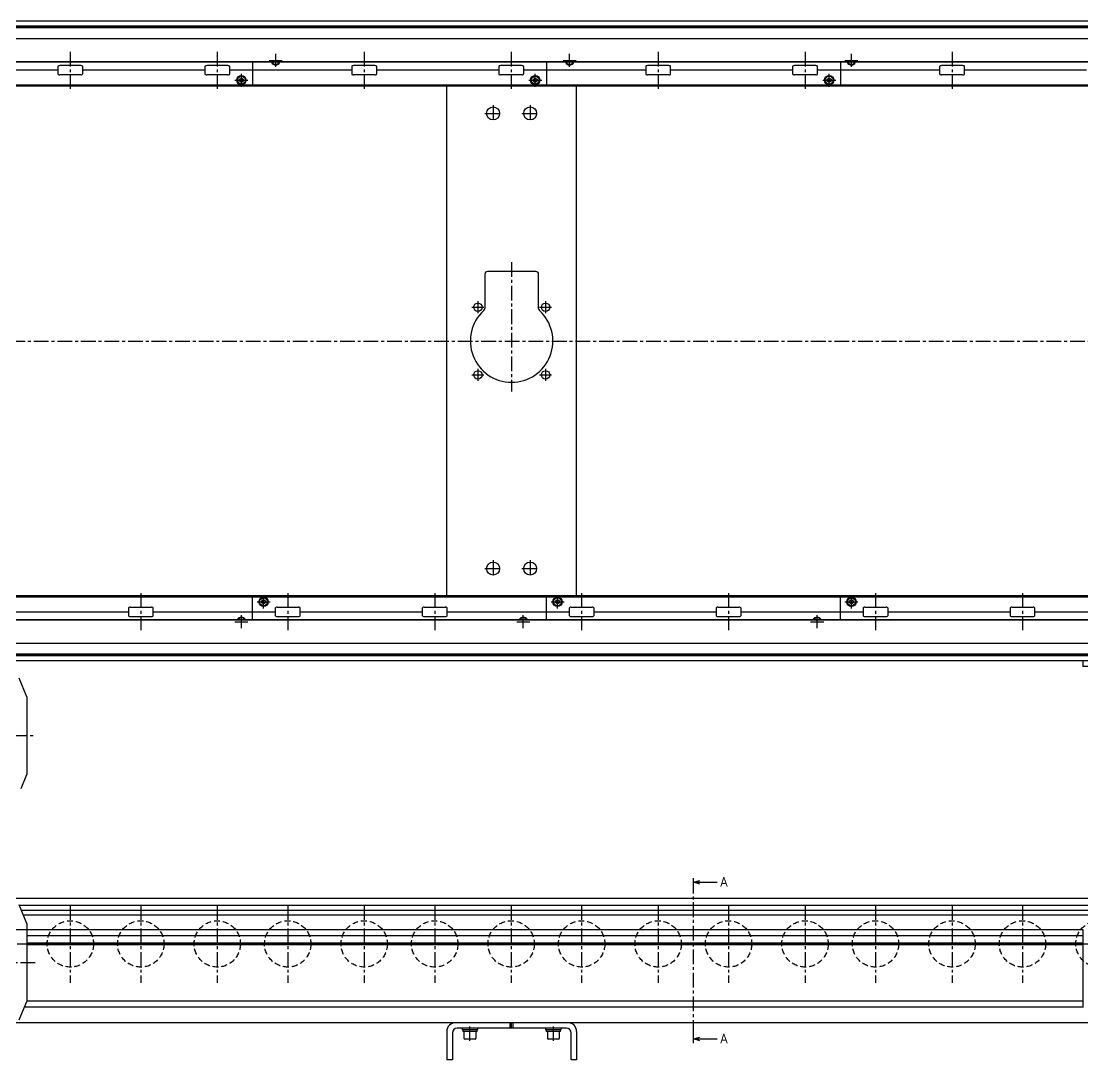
# Model space of a CAD drawing. Extents: x -10 to 2906, y -8 to 1201.
# Drawn here: x 676 to 1821, y 28 to 1148 of the extents above; entities that cross this region are included whole.
import ezdxf

# ---------------------------------------------------------------- set-up
doc = ezdxf.new("R2010")
doc.units = 0
doc.header["$LTSCALE"] = 0.5
doc.linetypes.add('CENTER', pattern=[50.8, 31.75, -6.35, 6.35, -6.35])
doc.linetypes.add('DASHED', pattern=[19.05, 12.7, -6.35])
for name, color, linetype in [('MSM_CENTER', 1, 'CENTER'), ('MSM_CONTINUOUS', 7, 'CONTINUOUS'), ('MSM_DASHED', 4, 'DASHED'), ('MSM_PART_NUMBER', 7, 'CONTINUOUS')]:
    doc.layers.add(name, color=color, linetype=linetype)
doc.styles.get("Standard").update_dxf_attribs({"font": 'txt.shx', "height": 10, "bigfont": 'bigfont.shx'})

# ---------------------------------------------------------------- blocks, each defined once
blk = doc.blocks.new('*U88')
at = {"layer": 'MSM_PART_NUMBER'}
blk.add_text('A', height=10, dxfattribs=at).set_placement((1430.3, 214.9))
blk = doc.blocks.new('*U89')
at = {"layer": 'MSM_PART_NUMBER'}
blk.add_text('A', height=10, dxfattribs=at).set_placement((1430.3, 45.9))

msp = doc.modelspace()

# ---------------------------------------------------------------- linework, layer by layer
at = {"layer": 'MSM_CENTER'}
for p, q in [((729.2, 1115.5), (729.2, 1075.5)), ((887.7, 1115.5), (887.7, 1075.5)), ((950.7, 1099.2), (950.7, 1113.2)), ((1046.2, 1115.5), (1046.2, 1075.5)), ((1204.7, 1115.5), (1204.7, 1075.5)), ((1267.7, 1099.2), (1267.7, 1113.2)), ((1363.2, 1115.5), (1363.2, 1075.5)), ((1521.7, 1115.5), (1521.7, 1075.5)), ((1571.7, 1099.2), (1571.7, 1113.2)), ((1680.2, 1115.5), (1680.2, 1075.5)), ((943.8, 1106.2), (957.8, 1106.2)), ((1260.8, 1106.2), (1274.8, 1106.2)), ((1564.7, 1106.2), (1578.8, 1106.2)), ((913.7, 1077.7), (913.7, 1091.8)), ((1230.7, 1077.7), (1230.7, 1091.8)), ((1547.7, 1077.7), (1547.7, 1091.8)), ((906.7, 1084.8), (920.7, 1084.8)), ((1223.7, 1084.8), (1237.8, 1084.8)), ((1540.7, 1084.8), (1554.8, 1084.8)), ((1185.2, 1057.9), (1185.2, 1039.9)), ((1225.2, 1057.9), (1225.2, 1039.9)), ((1176.2, 1048.9), (1194.3, 1048.9)), ((1216.2, 1048.9), (1234.3, 1048.9)), ((1205.2, 888.4), (1205.2, 748.9)), ((1162.2, 839.9), (1175.2, 839.9)), ((1168.8, 846.4), (1168.8, 833.4)), ((1235.2, 839.9), (1248.2, 839.9)), ((1241.8, 846.4), (1241.8, 833.4)), ((359.7, 803.4), (2048.9, 803.4)), ((1168.8, 773.4), (1168.8, 760.4)), ((1241.8, 773.4), (1241.8, 760.4)), ((1162.2, 766.9), (1175.2, 766.9)), ((1235.2, 766.9), (1248.2, 766.9)), ((1185.2, 566.9), (1185.2, 548.9)), ((1225.2, 566.9), (1225.2, 548.9)), ((1176.2, 557.9), (1194.3, 557.9)), ((1216.2, 557.9), (1234.3, 557.9)), ((805.2, 531.3), (805.2, 491.3)), ((937.7, 515), (937.7, 529)), ((963.7, 531.3), (963.7, 491.3)), ((1122.2, 531.3), (1122.2, 491.3)), ((1254.7, 515), (1254.7, 529)), ((1280.7, 531.3), (1280.7, 491.3)), ((1439.2, 531.3), (1439.2, 491.3)), ((1571.7, 515), (1571.7, 529)), ((1597.7, 531.3), (1597.7, 491.3)), ((1756.2, 531.3), (1756.2, 491.3)), ((930.7, 522), (944.7, 522)), ((1247.7, 522), (1261.8, 522)), ((1564.7, 522), (1578.8, 522)), ((913.7, 493.5), (913.7, 507.5)), ((1217.7, 493.5), (1217.7, 507.5)), ((1534.7, 493.5), (1534.7, 507.5)), ((906.7, 500.5), (920.7, 500.5)), ((1210.7, 500.5), (1224.7, 500.5)), ((1527.7, 500.5), (1541.8, 500.5)), ((362.2, 377.8), (692.2, 377.8)), ((1401.3, 55), (1401.3, 215)), ((729.2, 195), (729.2, 111)), ((805.2, 195), (805.2, 111)), ((887.7, 195), (887.7, 111)), ((963.7, 195), (963.7, 111)), ((1046.2, 195), (1046.2, 111)), ((1122.2, 195), (1122.2, 111)), ((1204.7, 195), (1204.7, 111)), ((1280.7, 195), (1280.7, 111)), ((1363.2, 195), (1363.2, 111)), ((1439.2, 195), (1439.2, 111)), ((1521.7, 195), (1521.7, 111)), ((1597.7, 195), (1597.7, 111)), ((1680.2, 195), (1680.2, 111)), ((1756.2, 195), (1756.2, 111)), ((367.2, 153), (2039.3, 153)), ((472.2, 133), (692.2, 133)), ((1160.3, 48.4), (1160.3, 64)), ((1250.3, 48.4), (1250.3, 64))]:
    msp.add_line(p, q, dxfattribs=at)
at = {"layer": 'MSM_CONTINUOUS'}
for p, q in [((2038.9, 1148.4), (370.6, 1148.4)), ((2037.2, 1148.3), (372.2, 1148.3)), ((2012.6, 1142.9), (396.9, 1142.9)), ((2012.6, 1141.2), (396.9, 1141.2)), ((2012.5, 1142), (397, 1142)), ((2037.2, 1129.5), (372.2, 1129.5)), ((2037.2, 1104.1), (372.2, 1104.1)), ((2037.2, 1104.5), (422.2, 1104.5)), ((715.8, 1099.5), (715.8, 1091.5)), ((740.7, 1100.5), (717.8, 1100.5)), ((742.7, 1091.5), (742.7, 1099.5)), ((874.3, 1099.5), (874.3, 1091.5)), ((899.2, 1100.5), (876.3, 1100.5)), ((901.2, 1091.5), (901.2, 1099.5)), ((925.7, 1104.1), (925.7, 1079.4)), ((950.7, 1103.9), (950.4, 1104.1)), ((951.1, 1104.1), (950.7, 1103.9)), ((1032.8, 1099.5), (1032.8, 1091.5)), ((1057.7, 1100.5), (1034.8, 1100.5)), ((1059.7, 1091.5), (1059.7, 1099.5)), ((1191.3, 1099.5), (1191.3, 1091.5)), ((1216.2, 1100.5), (1193.3, 1100.5)), ((1218.2, 1091.5), (1218.2, 1099.5)), ((1242.7, 1104.1), (1242.7, 1079.4)), ((1267.7, 1103.9), (1267.4, 1104.1)), ((1268.1, 1104.1), (1267.7, 1103.9)), ((1349.8, 1099.5), (1349.8, 1091.5)), ((1374.7, 1100.5), (1351.8, 1100.5)), ((1376.7, 1091.5), (1376.7, 1099.5)), ((1508.3, 1099.5), (1508.3, 1091.5)), ((1533.2, 1100.5), (1510.3, 1100.5)), ((1535.2, 1091.5), (1535.2, 1099.5)), ((1559.8, 1104.1), (1559.8, 1079.4)), ((1571.7, 1103.9), (1571.4, 1104.1)), ((1572.1, 1104.1), (1571.7, 1103.9)), ((1666.8, 1099.5), (1666.8, 1091.5)), ((1691.7, 1100.5), (1668.8, 1100.5)), ((1693.7, 1091.5), (1693.7, 1099.5)), ((715.8, 1095.5), (584.2, 1095.5)), ((740.7, 1090.5), (717.8, 1090.5)), ((874.3, 1095.5), (742.7, 1095.5)), ((899.2, 1090.5), (876.3, 1090.5)), ((1032.8, 1095.5), (901.2, 1095.5)), ((1057.7, 1090.5), (1034.8, 1090.5)), ((1191.3, 1095.5), (1059.7, 1095.5)), ((1216.2, 1090.5), (1193.3, 1090.5)), ((1349.8, 1095.5), (1218.2, 1095.5)), ((1374.7, 1090.5), (1351.8, 1090.5)), ((1508.3, 1095.5), (1376.7, 1095.5)), ((1533.2, 1090.5), (1510.3, 1090.5)), ((1666.8, 1095.5), (1535.2, 1095.5)), ((1691.7, 1090.5), (1668.8, 1090.5)), ((1825.3, 1095.5), (1693.7, 1095.5)), ((2035.2, 1079.4), (450.2, 1079.4)), ((2038.9, 1078.4), (450.2, 1078.4)), ((911.7, 1085.9), (913.7, 1087.1)), ((911.7, 1083.6), (911.7, 1085.9)), ((913.7, 1082.4), (911.7, 1083.6)), ((913.7, 1087.1), (915.7, 1085.9)), ((915.7, 1083.6), (913.7, 1082.4)), ((915.7, 1085.9), (915.7, 1083.6)), ((1135.3, 528.4), (1135.3, 1078.4)), ((1228.8, 1085.9), (1230.7, 1087.1)), ((1228.8, 1083.6), (1228.8, 1085.9)), ((1230.7, 1082.4), (1228.8, 1083.6)), ((1230.7, 1087.1), (1232.7, 1085.9)), ((1232.7, 1083.6), (1230.7, 1082.4)), ((1232.7, 1085.9), (1232.7, 1083.6)), ((1275.3, 528.4), (1275.3, 1078.4)), ((1545.7, 1085.9), (1547.7, 1087.1)), ((1545.7, 1083.6), (1545.7, 1085.9)), ((1547.7, 1082.4), (1545.7, 1083.6)), ((1547.7, 1087.1), (1549.7, 1085.9)), ((1549.7, 1083.6), (1547.7, 1082.4)), ((1549.7, 1085.9), (1549.7, 1083.6)), ((1176.2, 875.4), (1176.2, 838.5)), ((1231.3, 878.4), (1179.3, 878.4)), ((1234.3, 838.5), (1234.3, 875.4)), ((2038.9, 528.4), (450.2, 528.4)), ((450.2, 527.4), (2035.2, 527.4)), ((925.7, 502.6), (925.7, 527.4)), ((1242.7, 502.6), (1242.7, 527.4)), ((1559.8, 502.6), (1559.8, 527.4)), ((791.8, 515.3), (791.8, 507.3)), ((793.8, 516.3), (816.7, 516.3)), ((818.7, 507.3), (818.7, 515.3)), ((935.7, 523.2), (937.7, 524.4)), ((935.7, 520.9), (935.7, 523.2)), ((937.7, 519.7), (935.7, 520.9)), ((937.7, 524.4), (939.7, 523.2)), ((939.7, 520.9), (937.7, 519.7)), ((939.7, 523.2), (939.7, 520.9)), ((950.3, 515.3), (950.3, 507.3)), ((952.3, 516.3), (975.2, 516.3)), ((977.2, 507.3), (977.2, 515.3)), ((1108.8, 515.3), (1108.8, 507.3)), ((1110.8, 516.3), (1133.7, 516.3)), ((1135.7, 507.3), (1135.7, 515.3)), ((1252.8, 523.2), (1254.7, 524.4)), ((1252.8, 520.9), (1252.8, 523.2)), ((1254.7, 519.7), (1252.8, 520.9)), ((1254.7, 524.4), (1256.7, 523.2)), ((1256.7, 520.9), (1254.7, 519.7)), ((1256.7, 523.2), (1256.7, 520.9)), ((1267.3, 515.3), (1267.3, 507.3)), ((1269.3, 516.3), (1292.2, 516.3)), ((1294.2, 507.3), (1294.2, 515.3)), ((1425.8, 515.3), (1425.8, 507.3)), ((1427.8, 516.3), (1450.7, 516.3)), ((1452.7, 507.3), (1452.7, 515.3)), ((1569.7, 523.2), (1571.7, 524.4)), ((1569.7, 520.9), (1569.7, 523.2)), ((1571.7, 519.7), (1569.7, 520.9)), ((1571.7, 524.4), (1573.7, 523.2)), ((1573.7, 520.9), (1571.7, 519.7)), ((1573.7, 523.2), (1573.7, 520.9)), ((1584.3, 515.3), (1584.3, 507.3)), ((1586.3, 516.3), (1609.2, 516.3)), ((1611.2, 507.3), (1611.2, 515.3)), ((1742.8, 515.3), (1742.8, 507.3)), ((1744.8, 516.3), (1767.7, 516.3)), ((1769.7, 507.3), (1769.7, 515.3)), ((660.2, 511.3), (791.8, 511.3)), ((793.8, 506.3), (816.7, 506.3)), ((818.7, 511.3), (950.3, 511.3)), ((952.3, 506.3), (975.2, 506.3)), ((977.2, 511.3), (1108.8, 511.3)), ((1110.8, 506.3), (1133.7, 506.3)), ((1135.7, 511.3), (1267.3, 511.3)), ((1269.3, 506.3), (1292.2, 506.3)), ((1294.2, 511.3), (1425.8, 511.3)), ((1427.8, 506.3), (1450.7, 506.3)), ((1452.7, 511.3), (1584.3, 511.3)), ((1586.3, 506.3), (1609.2, 506.3)), ((1611.2, 511.3), (1742.8, 511.3)), ((1744.8, 506.3), (1767.7, 506.3)), ((1769.7, 511.3), (1901.3, 511.3)), ((2037.2, 502.6), (372.2, 502.6)), ((2037.2, 502.2), (422.2, 502.2)), ((913.4, 502.6), (913.7, 502.9)), ((913.7, 502.9), (914.1, 502.6)), ((1217.4, 502.6), (1217.7, 502.9)), ((1217.7, 502.9), (1218.1, 502.6)), ((1534.4, 502.6), (1534.7, 502.9)), ((1534.7, 502.9), (1535.1, 502.6)), ((2037.2, 477.2), (372.2, 477.2)), ((2038.9, 458.4), (370.6, 458.4)), ((2037.2, 458.4), (372.2, 458.4)), ((2012.6, 465.6), (396.9, 465.6)), ((2012.6, 463.9), (396.9, 463.9)), ((2012.5, 464.7), (397, 464.7)), ((1821.2, 458.4), (1821.2, 452.4)), ((1871.2, 452.4), (1821.2, 452.4)), ((682.2, 419.7), (674.2, 439.7)), ((682.2, 419.7), (682.2, 335.8)), ((676.2, 320.8), (682.2, 335.8)), ((1401.3, 215), (1401.3, 224)), ((1401.3, 219.5), (1408.3, 221.4)), ((1401.3, 219.5), (1426.9, 219.5)), ((1408.3, 217.6), (1401.3, 219.5)), ((2037.2, 202), (372.2, 202)), ((682.2, 175), (674.2, 195)), ((2037.2, 194.6), (674.4, 194.6)), ((1921.3, 189), (676.6, 189)), ((1921.3, 184), (678.6, 184)), ((682.2, 175), (682.2, 91)), ((1821.2, 168.3), (667.2, 168.3)), ((1821.2, 161.8), (682.2, 161.8)), ((1821.2, 168.5), (1821.2, 84.5)), ((1821.2, 153.9), (682.2, 153.9)), ((1821.2, 153), (682.2, 153)), ((1821.2, 152.1), (682.2, 152.1)), ((674.2, 71), (682.2, 91)), ((1821.2, 84.8), (679.7, 84.8)), ((1821.2, 91.3), (682.2, 91.3)), ((2038.9, 68), (472.2, 68)), ((1135.3, 58.5), (1135.3, 28)), ((1264.3, 62), (1146.3, 62)), ((1151.8, 62), (1151.8, 60.4)), ((1168.8, 60.4), (1151.8, 60.4)), ((1152.6, 60.4), (1152.6, 58.4)), ((1168, 58.4), (1152.6, 58.4)), ((1153.8, 58.4), (1153.8, 51.2)), ((1166.8, 51.2), (1166.8, 58.4)), ((1168, 58.4), (1168, 60.4)), ((1168.8, 60.4), (1168.8, 62)), ((1203.8, 62), (1203.8, 68)), ((1205.2, 62), (1205.2, 68)), ((1206.8, 62), (1206.8, 68)), ((1241.8, 62), (1241.8, 60.4)), ((1258.8, 60.4), (1241.8, 60.4)), ((1242.6, 60.4), (1242.6, 58.4)), ((1258, 58.4), (1242.6, 58.4)), ((1243.8, 58.4), (1243.8, 51.2)), ((1256.7, 51.2), (1256.7, 58.4)), ((1258, 58.4), (1258, 60.4)), ((1258.8, 60.4), (1258.8, 62)), ((1275.3, 58.5), (1275.3, 28)), ((1141.3, 57), (1141.3, 28)), ((1165.9, 50.4), (1154.6, 50.4)), ((1255.9, 50.4), (1244.6, 50.4)), ((1269.3, 28), (1269.3, 57)), ((1401.3, 46), (1401.3, 55)), ((1401.3, 50.5), (1408.3, 52.4)), ((1408.3, 48.6), (1401.3, 50.5)), ((1401.3, 50.5), (1426.9, 50.5)), ((1141.3, 28), (1135.3, 28)), ((1275.3, 28), (1269.3, 28))]:
    msp.add_line(p, q, dxfattribs=at)
for centre, radius in [((913.7, 1084.8), 5), ((913.7, 1084.8), 4.25), ((1230.7, 1084.8), 5), ((1230.7, 1084.8), 4.25), ((1547.7, 1084.8), 5), ((1547.7, 1084.8), 4.25), ((1185.2, 1048.9), 7), ((1225.2, 1048.9), 7), ((1168.8, 839.9), 4.5), ((1241.8, 839.9), 4.5), ((1168.8, 766.9), 4.5), ((1241.8, 766.9), 4.5), ((1185.2, 557.9), 7), ((1225.2, 557.9), 7), ((937.7, 522), 5), ((1254.7, 522), 5), ((1571.7, 522), 5), ((937.7, 522), 4.25), ((1254.7, 522), 4.25), ((1571.7, 522), 4.25)]:
    msp.add_circle(centre, radius, dxfattribs=at)
for centre, radius, start, end in [((716.7, 1099.4), 0.882, 115.5328, 172.1027), ((717.8, 1097.1), 3.41, 89.6687, 115.2454), ((740.7, 1097.1), 3.41, 64.7546, 90.3313), ((741.8, 1099.4), 0.882, 7.8973, 64.4672), ((875.2, 1099.4), 0.882, 115.5328, 172.1027), ((876.3, 1097.1), 3.41, 89.6687, 115.2454), ((899.2, 1097.1), 3.41, 64.7546, 90.3313), ((900.3, 1099.4), 0.882, 7.8973, 64.4672), ((950.7, 1106.2), 5, 204.8346, 335.1654), ((950.7, 1106.2), 4.25, 209.6116, 330.3884), ((1033.7, 1099.4), 0.882, 115.5328, 172.1027), ((1034.8, 1097.1), 3.41, 89.6687, 115.2454), ((1057.7, 1097.1), 3.41, 64.7546, 90.3313), ((1058.8, 1099.4), 0.882, 7.8973, 64.4672), ((1192.2, 1099.4), 0.882, 115.5328, 172.1027), ((1193.3, 1097.1), 3.41, 89.6687, 115.2454), ((1216.2, 1097.1), 3.41, 64.7546, 90.3313), ((1217.3, 1099.4), 0.882, 7.8973, 64.4672), ((1267.7, 1106.2), 5, 204.8346, 335.1654), ((1267.7, 1106.2), 4.25, 209.6116, 330.3884), ((1350.7, 1099.4), 0.882, 115.5328, 172.1027), ((1351.8, 1097.1), 3.41, 89.6687, 115.2454), ((1374.7, 1097.1), 3.41, 64.7546, 90.3313), ((1375.8, 1099.4), 0.882, 7.8973, 64.4672), ((1509.2, 1099.4), 0.882, 115.5328, 172.1027), ((1510.3, 1097.1), 3.41, 89.6687, 115.2454), ((1533.2, 1097.1), 3.41, 64.7546, 90.3313), ((1534.3, 1099.4), 0.882, 7.8973, 64.4672), ((1571.7, 1106.2), 5, 204.8346, 335.1654), ((1571.7, 1106.2), 4.25, 209.6116, 330.3884), ((1667.7, 1099.4), 0.882, 115.5328, 172.1027), ((1668.8, 1097.1), 3.41, 89.6687, 115.2454), ((1691.7, 1097.1), 3.41, 64.7546, 90.3313), ((1692.8, 1099.4), 0.882, 7.8973, 64.4672), ((716.7, 1091.6), 0.882, 187.8973, 244.4672), ((717.8, 1093.9), 3.41, 244.7546, 270.3313), ((740.7, 1093.9), 3.41, 269.6687, 295.2454), ((741.8, 1091.6), 0.882, 295.5328, 352.1027), ((875.2, 1091.6), 0.882, 187.8973, 244.4672), ((876.3, 1093.9), 3.41, 244.7546, 270.3313), ((899.2, 1093.9), 3.41, 269.6687, 295.2454), ((900.3, 1091.6), 0.882, 295.5328, 352.1027), ((1033.7, 1091.6), 0.882, 187.8973, 244.4672), ((1034.8, 1093.9), 3.41, 244.7546, 270.3313), ((1057.7, 1093.9), 3.41, 269.6687, 295.2454), ((1058.8, 1091.6), 0.882, 295.5328, 352.1027), ((1192.2, 1091.6), 0.882, 187.8973, 244.4672), ((1193.3, 1093.9), 3.41, 244.7546, 270.3313), ((1216.2, 1093.9), 3.41, 269.6687, 295.2454), ((1217.3, 1091.6), 0.882, 295.5328, 352.1027), ((1350.7, 1091.6), 0.882, 187.8973, 244.4672), ((1351.8, 1093.9), 3.41, 244.7546, 270.3313), ((1374.7, 1093.9), 3.41, 269.6687, 295.2454), ((1375.8, 1091.6), 0.882, 295.5328, 352.1027), ((1509.2, 1091.6), 0.882, 187.8973, 244.4672), ((1510.3, 1093.9), 3.41, 244.7546, 270.3313), ((1533.2, 1093.9), 3.41, 269.6687, 295.2454), ((1534.3, 1091.6), 0.882, 295.5328, 352.1027), ((1667.7, 1091.6), 0.882, 187.8973, 244.4672), ((1668.8, 1093.9), 3.41, 244.7546, 270.3313), ((1691.7, 1093.9), 3.41, 269.6687, 295.2454), ((1692.8, 1091.6), 0.882, 295.5328, 352.1027), ((1179.3, 875.4), 3, 90, 180), ((1231.3, 875.4), 3, 0, 90), ((1205.2, 803.4), 44.5, 132.3521, 47.6479), ((1173.2, 838.5), 3, 312.3521, 360), ((1237.3, 838.5), 3, 180, 227.6479), ((792.7, 515.2), 0.882, 115.5328, 172.1027), ((793.8, 512.9), 3.41, 89.6687, 115.2454), ((816.7, 512.9), 3.41, 64.7546, 90.3313), ((817.8, 515.2), 0.882, 7.8973, 64.4672), ((951.2, 515.2), 0.882, 115.5328, 172.1027), ((952.3, 512.9), 3.41, 89.6687, 115.2454), ((975.2, 512.9), 3.41, 64.7546, 90.3313), ((976.3, 515.2), 0.882, 7.8973, 64.4672), ((1109.7, 515.2), 0.882, 115.5328, 172.1027), ((1110.8, 512.9), 3.41, 89.6687, 115.2454), ((1133.7, 512.9), 3.41, 64.7546, 90.3313), ((1134.8, 515.2), 0.882, 7.8973, 64.4672), ((1268.2, 515.2), 0.882, 115.5328, 172.1027), ((1269.3, 512.9), 3.41, 89.6687, 115.2454), ((1292.2, 512.9), 3.41, 64.7546, 90.3313), ((1293.3, 515.2), 0.882, 7.8973, 64.4672), ((1426.7, 515.2), 0.882, 115.5328, 172.1027), ((1427.8, 512.9), 3.41, 89.6687, 115.2454), ((1450.7, 512.9), 3.41, 64.7546, 90.3313), ((1451.8, 515.2), 0.882, 7.8973, 64.4672), ((1585.2, 515.2), 0.882, 115.5328, 172.1027), ((1586.3, 512.9), 3.41, 89.6687, 115.2454), ((1609.2, 512.9), 3.41, 64.7546, 90.3313), ((1610.3, 515.2), 0.882, 7.8973, 64.4672), ((1743.7, 515.2), 0.882, 115.5328, 172.1027), ((1744.8, 512.9), 3.41, 89.6687, 115.2454), ((1767.7, 512.9), 3.41, 64.7546, 90.3313), ((1768.8, 515.2), 0.882, 7.8973, 64.4672), ((792.7, 507.4), 0.882, 187.8973, 244.4672), ((793.8, 509.7), 3.41, 244.7546, 270.3313), ((816.7, 509.7), 3.41, 269.6687, 295.2454), ((817.8, 507.4), 0.882, 295.5328, 352.1027), ((913.7, 500.5), 5, 24.8346, 155.1654), ((913.7, 500.5), 4.25, 29.6116, 150.3884), ((951.2, 507.4), 0.882, 187.8973, 244.4672), ((952.3, 509.7), 3.41, 244.7546, 270.3313), ((975.2, 509.7), 3.41, 269.6687, 295.2454), ((976.3, 507.4), 0.882, 295.5328, 352.1027), ((1109.7, 507.4), 0.882, 187.8973, 244.4672), ((1110.8, 509.7), 3.41, 244.7546, 270.3313), ((1133.7, 509.7), 3.41, 269.6687, 295.2454), ((1134.8, 507.4), 0.882, 295.5328, 352.1027), ((1217.7, 500.5), 5, 24.8346, 155.1654), ((1217.7, 500.5), 4.25, 29.6116, 150.3884), ((1268.2, 507.4), 0.882, 187.8973, 244.4672), ((1269.3, 509.7), 3.41, 244.7546, 270.3313), ((1292.2, 509.7), 3.41, 269.6687, 295.2454), ((1293.3, 507.4), 0.882, 295.5328, 352.1027), ((1426.7, 507.4), 0.882, 187.8973, 244.4672), ((1427.8, 509.7), 3.41, 244.7546, 270.3313), ((1450.7, 509.7), 3.41, 269.6687, 295.2454), ((1451.8, 507.4), 0.882, 295.5328, 352.1027), ((1534.7, 500.5), 5, 24.8346, 155.1654), ((1534.7, 500.5), 4.25, 29.6116, 150.3884), ((1585.2, 507.4), 0.882, 187.8973, 244.4672), ((1586.3, 509.7), 3.41, 244.7546, 270.3313), ((1609.2, 509.7), 3.41, 269.6687, 295.2454), ((1610.3, 507.4), 0.882, 295.5328, 352.1027), ((1743.7, 507.4), 0.882, 187.8973, 244.4672), ((1744.8, 509.7), 3.41, 244.7546, 270.3313), ((1767.7, 509.7), 3.41, 269.6687, 295.2454), ((1768.8, 507.4), 0.882, 295.5328, 352.1027), ((1144.8, 58.5), 9.5, 90, 180), ((1146.3, 57), 5, 90, 180), ((1264.3, 57), 5, 0, 90), ((1265.8, 58.5), 9.5, 0, 90), ((1154.6, 51.2), 0.8, 180, 270), ((1165.9, 51.2), 0.8, 270, 0), ((1244.6, 51.2), 0.8, 180, 270), ((1255.9, 51.2), 0.8, 270, 0)]:
    msp.add_arc(centre, radius, start, end, dxfattribs=at)
at = {"layer": 'MSM_DASHED'}
for centre in [(729.2, 153), (805.2, 153), (887.7, 153), (963.7, 153), (1046.2, 153), (1122.2, 153), (1204.7, 153), (1280.7, 153), (1363.2, 153), (1439.2, 153), (1521.7, 153), (1597.7, 153), (1680.2, 153), (1756.2, 153), (1838.8, 153)]:
    msp.add_circle(centre, 25, dxfattribs=at)

# ---------------------------------------------------------------- block references
at = {"layer": 'MSM_CONTINUOUS'}
for name in ['*U88', '*U89']:
    msp.add_blockref(name, (0, 0), dxfattribs=at)

doc.saveas('drawing.dxf')
